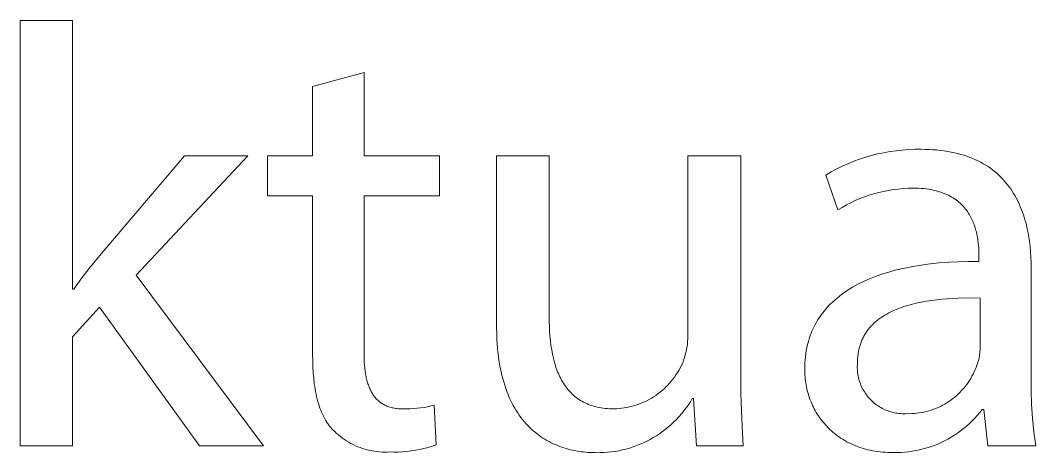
# Model space of a CAD drawing. Header units: millimetres. Extents: x 0 to 4468, y 0 to 3122.
# Drawn here: x 4017.6 to 4093.5, y 74.4 to 106.6 of the extents above; entities that cross this region are included whole.
import ezdxf

# ---------------------------------------------------------------- set-up
doc = ezdxf.new("R2010")
doc.units = ezdxf.units.MM
doc.header["$MEASUREMENT"] = 0
doc.layers.add('Domyślny', color=7, linetype='Continuous', true_color=0x000000)

msp = doc.modelspace()

# ---------------------------------------------------------------- linework, layer by layer
at = {"layer": 'Domyślny', "color": 18, "lineweight": 15, "true_color": 0x000000}
for p, q in [((4017.601, 74.864), (4017.601, 106.631)), ((4017.601, 106.631), (4021.499, 106.631)), ((4021.499, 106.631), (4021.499, 86.574)), ((4039.441, 101.705), (4043.28, 102.731)), ((4043.28, 102.731), (4043.28, 96.512)), ((4039.441, 96.512), (4039.441, 101.705)), ((4023.523, 89.044), (4029.862, 96.513)), ((4034.608, 96.513), (4026.246, 87.616)), ((4029.862, 96.513), (4034.608, 96.513)), ((4036.078, 93.521), (4036.078, 96.512)), ((4036.078, 96.512), (4039.441, 96.512)), ((4043.28, 96.512), (4048.919, 96.512)), ((4048.919, 96.512), (4048.919, 93.521)), ((4053.184, 83.842), (4053.184, 96.519)), ((4053.184, 96.519), (4057.112, 96.519)), ((4057.112, 96.519), (4057.112, 84.527)), ((4067.483, 83.232), (4067.483, 96.519)), ((4067.483, 96.519), (4071.44, 96.519)), ((4071.44, 96.519), (4071.44, 80.762)), ((4080.313, 96.268), (4080.756, 96.413)), ((4080.756, 96.413), (4081.204, 96.542)), ((4081.204, 96.542), (4081.657, 96.656)), ((4081.657, 96.656), (4082.113, 96.754)), ((4082.113, 96.754), (4082.572, 96.836)), ((4082.572, 96.836), (4083.033, 96.902)), ((4083.033, 96.902), (4083.497, 96.952)), ((4083.497, 96.952), (4083.962, 96.986)), ((4083.962, 96.986), (4084.428, 97.004)), ((4084.428, 97.004), (4084.894, 97.006)), ((4084.894, 97.006), (4085.2, 97.003)), ((4085.2, 97.003), (4085.499, 96.993)), ((4085.499, 96.993), (4085.791, 96.977)), ((4085.791, 96.977), (4086.076, 96.954)), ((4086.076, 96.954), (4086.353, 96.925)), ((4086.353, 96.925), (4086.624, 96.89)), ((4086.624, 96.89), (4086.888, 96.85)), ((4086.888, 96.85), (4087.145, 96.803)), ((4087.145, 96.803), (4087.395, 96.751)), ((4087.395, 96.751), (4087.639, 96.693)), ((4087.639, 96.693), (4087.876, 96.629)), ((4087.876, 96.629), (4088.107, 96.56)), ((4088.107, 96.56), (4088.331, 96.485)), ((4088.331, 96.485), (4088.55, 96.406)), ((4088.55, 96.406), (4088.761, 96.321)), ((4078.598, 95.538), (4079.017, 95.743)), ((4079.017, 95.743), (4079.443, 95.933)), ((4079.443, 95.933), (4079.875, 96.108)), ((4079.875, 96.108), (4080.313, 96.268)), ((4088.761, 96.321), (4088.967, 96.231)), ((4088.967, 96.231), (4089.167, 96.137)), ((4089.167, 96.137), (4089.361, 96.037)), ((4089.361, 96.037), (4089.548, 95.933)), ((4089.548, 95.933), (4089.73, 95.824)), ((4089.73, 95.824), (4089.906, 95.711)), ((4089.906, 95.711), (4090.077, 95.593)), ((4090.077, 95.593), (4090.242, 95.472)), ((4077.782, 95.086), (4078.186, 95.32)), ((4078.675, 92.483), (4077.782, 95.086)), ((4078.186, 95.32), (4078.598, 95.538)), ((4090.242, 95.472), (4090.401, 95.346)), ((4090.401, 95.346), (4090.555, 95.216)), ((4090.555, 95.216), (4090.703, 95.082)), ((4090.703, 95.082), (4090.847, 94.944)), ((4090.847, 94.944), (4090.985, 94.802)), ((4083.572, 94.075), (4083.202, 94.042)), ((4083.943, 94.096), (4083.572, 94.075)), ((4084.314, 94.104), (4083.943, 94.096)), ((4084.518, 94.102), (4084.314, 94.104)), ((4084.717, 94.095), (4084.518, 94.102)), ((4084.91, 94.084), (4084.717, 94.095)), ((4085.098, 94.068), (4084.91, 94.084)), ((4090.985, 94.802), (4091.118, 94.657)), ((4091.118, 94.657), (4091.245, 94.508)), ((4091.245, 94.508), (4091.368, 94.356)), ((4091.368, 94.356), (4091.486, 94.201)), ((4091.486, 94.201), (4091.599, 94.043)), ((4039.441, 93.521), (4036.078, 93.521)), ((4039.441, 81.707), (4039.441, 93.521)), ((4048.919, 93.521), (4043.28, 93.521)), ((4043.28, 93.521), (4043.28, 81.841)), ((4080.329, 93.322), (4079.987, 93.177)), ((4080.676, 93.455), (4080.329, 93.322)), ((4081.027, 93.576), (4080.676, 93.455)), ((4081.382, 93.684), (4081.027, 93.576)), ((4081.741, 93.781), (4081.382, 93.684)), ((4082.102, 93.865), (4081.741, 93.781)), ((4082.467, 93.936), (4082.102, 93.865)), ((4082.834, 93.995), (4082.467, 93.936)), ((4083.202, 94.042), (4082.834, 93.995)), ((4085.28, 94.048), (4085.098, 94.068)), ((4085.456, 94.023), (4085.28, 94.048)), ((4085.628, 93.995), (4085.456, 94.023)), ((4085.794, 93.962), (4085.628, 93.995)), ((4085.955, 93.926), (4085.794, 93.962)), ((4086.111, 93.886), (4085.955, 93.926)), ((4086.262, 93.842), (4086.111, 93.886)), ((4086.408, 93.795), (4086.262, 93.842)), ((4086.55, 93.744), (4086.408, 93.795)), ((4086.686, 93.69), (4086.55, 93.744)), ((4086.818, 93.632), (4086.686, 93.69)), ((4086.946, 93.572), (4086.818, 93.632)), ((4087.069, 93.509), (4086.946, 93.572)), ((4087.187, 93.442), (4087.069, 93.509)), ((4087.301, 93.373), (4087.187, 93.442)), ((4087.411, 93.301), (4087.301, 93.373)), ((4091.599, 94.043), (4091.707, 93.881)), ((4091.707, 93.881), (4091.811, 93.716)), ((4091.811, 93.716), (4091.91, 93.549)), ((4091.91, 93.549), (4092.004, 93.379)), ((4092.004, 93.379), (4092.094, 93.206)), ((4078.994, 92.673), (4078.675, 92.483)), ((4079.319, 92.852), (4078.994, 92.673)), ((4079.65, 93.02), (4079.319, 92.852)), ((4079.987, 93.177), (4079.65, 93.02)), ((4087.517, 93.227), (4087.411, 93.301)), ((4087.618, 93.15), (4087.517, 93.227)), ((4087.716, 93.07), (4087.618, 93.15)), ((4087.81, 92.989), (4087.716, 93.07)), ((4087.9, 92.905), (4087.81, 92.989)), ((4087.986, 92.819), (4087.9, 92.905)), ((4088.068, 92.731), (4087.986, 92.819)), ((4088.146, 92.642), (4088.068, 92.731)), ((4088.222, 92.55), (4088.146, 92.642)), ((4092.094, 93.206), (4092.18, 93.031)), ((4092.18, 93.031), (4092.261, 92.853)), ((4092.261, 92.853), (4092.338, 92.673)), ((4092.338, 92.673), (4092.411, 92.491)), ((4088.293, 92.457), (4088.222, 92.55)), ((4088.361, 92.363), (4088.293, 92.457)), ((4088.426, 92.267), (4088.361, 92.363)), ((4088.488, 92.17), (4088.426, 92.267)), ((4088.547, 92.071), (4088.488, 92.17)), ((4088.602, 91.972), (4088.547, 92.071)), ((4088.655, 91.871), (4088.602, 91.972)), ((4088.704, 91.77), (4088.655, 91.871)), ((4092.411, 92.491), (4092.48, 92.306)), ((4092.48, 92.306), (4092.545, 92.12)), ((4092.545, 92.12), (4092.606, 91.932)), ((4092.606, 91.932), (4092.663, 91.741)), ((4088.751, 91.668), (4088.704, 91.77)), ((4088.795, 91.565), (4088.751, 91.668)), ((4088.836, 91.461), (4088.795, 91.565)), ((4088.875, 91.357), (4088.836, 91.461)), ((4088.911, 91.253), (4088.875, 91.357)), ((4088.944, 91.149), (4088.911, 91.253)), ((4088.976, 91.044), (4088.944, 91.149)), ((4089.005, 90.94), (4088.976, 91.044)), ((4092.663, 91.741), (4092.716, 91.55)), ((4092.716, 91.55), (4092.766, 91.356)), ((4092.766, 91.356), (4092.812, 91.162)), ((4092.812, 91.162), (4092.855, 90.965)), ((4089.031, 90.835), (4089.005, 90.94)), ((4089.056, 90.731), (4089.031, 90.835)), ((4089.079, 90.627), (4089.056, 90.731)), ((4089.118, 90.42), (4089.079, 90.627)), ((4089.15, 90.216), (4089.118, 90.42)), ((4092.855, 90.965), (4092.894, 90.768)), ((4092.894, 90.768), (4092.929, 90.57)), ((4092.929, 90.57), (4092.991, 90.17)), ((4089.175, 90.015), (4089.15, 90.216)), ((4089.195, 89.818), (4089.175, 90.015)), ((4089.209, 89.626), (4089.195, 89.818)), ((4089.218, 89.441), (4089.209, 89.626)), ((4092.991, 90.17), (4093.04, 89.766)), ((4093.04, 89.766), (4093.077, 89.361)), ((4022.854, 88.239), (4023.523, 89.044)), ((4089.223, 89.262), (4089.218, 89.441)), ((4089.224, 89.09), (4089.223, 89.262)), ((4089.224, 88.644), (4089.224, 89.09)), ((4093.077, 89.361), (4093.103, 88.953)), ((4093.103, 88.953), (4093.118, 88.545)), ((4022.209, 87.416), (4022.854, 88.239)), ((4083.069, 88.002), (4083.662, 88.139)), ((4083.662, 88.139), (4084.278, 88.26)), ((4084.278, 88.26), (4084.918, 88.365)), ((4084.918, 88.365), (4085.579, 88.453)), ((4085.579, 88.453), (4086.264, 88.525)), ((4086.264, 88.525), (4086.971, 88.58)), ((4086.971, 88.58), (4087.7, 88.618)), ((4087.7, 88.618), (4088.451, 88.639)), ((4088.451, 88.639), (4089.224, 88.644)), ((4093.118, 88.545), (4093.123, 88.138)), ((4093.123, 88.138), (4093.123, 80.043)), ((4021.589, 86.574), (4022.209, 87.416)), ((4026.246, 87.616), (4035.769, 74.864)), ((4080.691, 87.185), (4080.931, 87.292)), ((4080.931, 87.292), (4081.178, 87.395)), ((4081.178, 87.395), (4081.43, 87.493)), ((4081.43, 87.493), (4081.688, 87.588)), ((4081.688, 87.588), (4081.953, 87.679)), ((4081.953, 87.679), (4082.223, 87.766)), ((4082.223, 87.766), (4082.499, 87.848)), ((4082.499, 87.848), (4082.781, 87.927)), ((4082.781, 87.927), (4083.069, 88.002)), ((4021.499, 86.574), (4021.589, 86.574)), ((4079.375, 86.464), (4079.579, 86.594)), ((4079.579, 86.594), (4079.789, 86.72)), ((4079.789, 86.72), (4080.005, 86.842)), ((4080.005, 86.842), (4080.228, 86.961)), ((4080.228, 86.961), (4080.456, 87.075)), ((4080.456, 87.075), (4080.691, 87.185)), ((4078.28, 85.604), (4078.447, 85.757)), ((4078.447, 85.757), (4078.62, 85.906)), ((4078.62, 85.906), (4078.799, 86.051)), ((4078.799, 86.051), (4078.985, 86.193)), ((4078.985, 86.193), (4079.177, 86.33)), ((4079.177, 86.33), (4079.375, 86.464)), ((4086.067, 85.773), (4085.672, 85.722)), ((4086.467, 85.816), (4086.067, 85.773)), ((4086.871, 85.85), (4086.467, 85.816)), ((4087.277, 85.876), (4086.871, 85.85)), ((4087.685, 85.895), (4087.277, 85.876)), ((4088.502, 85.912), (4087.685, 85.895)), ((4089.314, 85.906), (4088.502, 85.912)), ((4089.314, 82.156), (4089.314, 85.906)), ((4023.523, 85.235), (4021.499, 83.003)), ((4030.992, 74.864), (4023.523, 85.235)), ((4077.675, 84.956), (4077.817, 85.123)), ((4077.817, 85.123), (4077.965, 85.288)), ((4077.965, 85.288), (4078.119, 85.448)), ((4078.119, 85.448), (4078.28, 85.604)), ((4082.955, 85.013), (4082.796, 84.942)), ((4083.118, 85.08), (4082.955, 85.013)), ((4083.284, 85.144), (4083.118, 85.08)), ((4083.453, 85.206), (4083.284, 85.144)), ((4083.625, 85.264), (4083.453, 85.206)), ((4083.8, 85.319), (4083.625, 85.264)), ((4083.977, 85.372), (4083.8, 85.319)), ((4084.157, 85.421), (4083.977, 85.372)), ((4084.524, 85.512), (4084.157, 85.421)), ((4084.899, 85.592), (4084.524, 85.512)), ((4085.282, 85.662), (4084.899, 85.592)), ((4085.672, 85.722), (4085.282, 85.662)), ((4057.112, 84.527), (4057.115, 84.145)), ((4077.063, 84.061), (4077.173, 84.248)), ((4077.173, 84.248), (4077.289, 84.43)), ((4077.289, 84.43), (4077.411, 84.609)), ((4077.411, 84.609), (4077.54, 84.784)), ((4077.54, 84.784), (4077.675, 84.956)), ((4081.652, 84.254), (4081.589, 84.204)), ((4081.781, 84.353), (4081.652, 84.254)), ((4081.914, 84.447), (4081.781, 84.353)), ((4082.051, 84.538), (4081.914, 84.447)), ((4082.193, 84.626), (4082.051, 84.538)), ((4082.338, 84.71), (4082.193, 84.626)), ((4082.487, 84.791), (4082.338, 84.71)), ((4082.64, 84.868), (4082.487, 84.791)), ((4082.796, 84.942), (4082.64, 84.868)), ((4053.195, 83.147), (4053.184, 83.842)), ((4057.115, 84.145), (4057.127, 83.772)), ((4057.127, 83.772), (4057.146, 83.408)), ((4076.69, 83.28), (4076.773, 83.481)), ((4076.773, 83.481), (4076.863, 83.678)), ((4076.863, 83.678), (4076.96, 83.871)), ((4076.96, 83.871), (4077.063, 84.061)), ((4080.88, 83.458), (4080.834, 83.393)), ((4080.927, 83.521), (4080.88, 83.458)), ((4080.975, 83.583), (4080.927, 83.521)), ((4081.025, 83.645), (4080.975, 83.583)), ((4081.076, 83.705), (4081.025, 83.645)), ((4081.128, 83.764), (4081.076, 83.705)), ((4081.182, 83.823), (4081.128, 83.764)), ((4081.236, 83.88), (4081.182, 83.823)), ((4081.292, 83.936), (4081.236, 83.88)), ((4081.349, 83.992), (4081.292, 83.936)), ((4081.408, 84.046), (4081.349, 83.992)), ((4081.467, 84.1), (4081.408, 84.046)), ((4081.528, 84.152), (4081.467, 84.1)), ((4081.589, 84.204), (4081.528, 84.152)), ((4021.499, 83.003), (4021.499, 74.864)), ((4053.21, 82.812), (4053.195, 83.147)), ((4053.23, 82.485), (4053.21, 82.812)), ((4057.146, 83.408), (4057.172, 83.051)), ((4057.172, 83.051), (4057.207, 82.704)), ((4057.207, 82.704), (4057.251, 82.366)), ((4067.461, 82.67), (4067.475, 82.857)), ((4067.475, 82.857), (4067.482, 83.045)), ((4067.482, 83.045), (4067.483, 83.232)), ((4076.479, 82.656), (4076.542, 82.868)), ((4076.542, 82.868), (4076.613, 83.076)), ((4076.613, 83.076), (4076.69, 83.28)), ((4080.484, 82.765), (4080.452, 82.69)), ((4080.517, 82.839), (4080.484, 82.765)), ((4080.552, 82.912), (4080.517, 82.839)), ((4080.588, 82.984), (4080.552, 82.912)), ((4080.625, 83.055), (4080.588, 82.984)), ((4080.664, 83.125), (4080.625, 83.055)), ((4080.705, 83.194), (4080.664, 83.125)), ((4080.746, 83.261), (4080.705, 83.194)), ((4080.79, 83.328), (4080.746, 83.261)), ((4080.834, 83.393), (4080.79, 83.328)), ((4053.256, 82.166), (4053.23, 82.485)), ((4053.287, 81.855), (4053.256, 82.166)), ((4057.251, 82.366), (4057.302, 82.037)), ((4057.302, 82.037), (4057.363, 81.718)), ((4067.349, 81.929), (4067.386, 82.113)), ((4067.386, 82.113), (4067.417, 82.298)), ((4067.417, 82.298), (4067.442, 82.483)), ((4067.442, 82.483), (4067.461, 82.67)), ((4076.29, 81.775), (4076.327, 82)), ((4076.327, 82), (4076.371, 82.223)), ((4076.371, 82.223), (4076.421, 82.441)), ((4076.421, 82.441), (4076.479, 82.656)), ((4080.234, 81.962), (4080.218, 81.875)), ((4080.252, 82.048), (4080.234, 81.962)), ((4080.272, 82.132), (4080.252, 82.048)), ((4080.293, 82.215), (4080.272, 82.132)), ((4080.315, 82.297), (4080.293, 82.215)), ((4080.34, 82.378), (4080.315, 82.297)), ((4080.365, 82.458), (4080.34, 82.378)), ((4080.393, 82.536), (4080.365, 82.458)), ((4080.421, 82.614), (4080.393, 82.536)), ((4080.452, 82.69), (4080.421, 82.614)), ((4089.303, 81.924), (4089.31, 82.04)), ((4089.31, 82.04), (4089.314, 82.156)), ((4039.446, 81.237), (4039.441, 81.707)), ((4039.46, 80.782), (4039.446, 81.237)), ((4043.28, 81.841), (4043.282, 81.593)), ((4043.282, 81.593), (4043.289, 81.352)), ((4043.289, 81.352), (4043.3, 81.118)), ((4053.324, 81.552), (4053.287, 81.855)), ((4053.365, 81.256), (4053.324, 81.552)), ((4053.412, 80.968), (4053.365, 81.256)), ((4057.363, 81.718), (4057.432, 81.408)), ((4057.432, 81.408), (4057.471, 81.257)), ((4057.471, 81.257), (4057.511, 81.109)), ((4067.064, 81.028), (4067.14, 81.208)), ((4067.14, 81.208), (4067.201, 81.386)), ((4067.201, 81.386), (4067.256, 81.565)), ((4067.256, 81.565), (4067.305, 81.746)), ((4067.305, 81.746), (4067.349, 81.929)), ((4076.218, 81.077), (4076.235, 81.313)), ((4076.235, 81.313), (4076.259, 81.546)), ((4076.259, 81.546), (4076.29, 81.775)), ((4080.151, 81.235), (4080.149, 81.138)), ((4080.156, 81.33), (4080.151, 81.235)), ((4080.162, 81.424), (4080.156, 81.33)), ((4080.17, 81.516), (4080.162, 81.424)), ((4080.179, 81.608), (4080.17, 81.516)), ((4080.191, 81.698), (4080.179, 81.608)), ((4080.204, 81.787), (4080.191, 81.698)), ((4080.218, 81.875), (4080.204, 81.787)), ((4089.151, 81.126), (4089.184, 81.238)), ((4089.184, 81.238), (4089.213, 81.35)), ((4089.213, 81.35), (4089.238, 81.464)), ((4089.238, 81.464), (4089.26, 81.578)), ((4089.26, 81.578), (4089.278, 81.693)), ((4089.278, 81.693), (4089.292, 81.808)), ((4089.292, 81.808), (4089.303, 81.924)), ((4039.485, 80.341), (4039.46, 80.782)), ((4043.3, 81.118), (4043.317, 80.891)), ((4043.317, 80.891), (4043.338, 80.671)), ((4043.338, 80.671), (4043.364, 80.458)), ((4043.364, 80.458), (4043.396, 80.252)), ((4053.464, 80.688), (4053.412, 80.968)), ((4053.521, 80.415), (4053.464, 80.688)), ((4057.511, 81.109), (4057.554, 80.963)), ((4057.554, 80.963), (4057.599, 80.82)), ((4057.599, 80.82), (4057.646, 80.68)), ((4057.646, 80.68), (4057.696, 80.542)), ((4057.696, 80.542), (4057.749, 80.407)), ((4066.696, 80.335), (4066.797, 80.503)), ((4066.797, 80.503), (4066.892, 80.675)), ((4066.892, 80.675), (4066.981, 80.85)), ((4066.981, 80.85), (4067.064, 81.028)), ((4071.44, 80.762), (4071.445, 78.797)), ((4076.205, 80.594), (4076.208, 80.837)), ((4076.207, 80.447), (4076.205, 80.594)), ((4076.211, 80.3), (4076.207, 80.447)), ((4076.208, 80.837), (4076.218, 81.077)), ((4080.14, 80.921), (4080.137, 80.801)), ((4080.137, 80.801), (4080.137, 80.681)), ((4080.137, 80.681), (4080.142, 80.561)), ((4080.148, 81.04), (4080.14, 80.921)), ((4080.142, 80.561), (4080.151, 80.442)), ((4080.149, 81.138), (4080.148, 81.04)), ((4080.151, 80.442), (4080.163, 80.323)), ((4088.87, 80.394), (4088.945, 80.563)), ((4088.945, 80.563), (4089.013, 80.733)), ((4089.013, 80.733), (4089.075, 80.906)), ((4089.075, 80.906), (4089.115, 81.016)), ((4089.115, 81.016), (4089.151, 81.126)), ((4039.521, 79.916), (4039.485, 80.341)), ((4039.568, 79.505), (4039.521, 79.916)), ((4043.396, 80.252), (4043.433, 80.053)), ((4043.433, 80.053), (4043.453, 79.956)), ((4043.453, 79.956), (4043.475, 79.862)), ((4043.475, 79.862), (4043.498, 79.769)), ((4043.498, 79.769), (4043.523, 79.677)), ((4043.523, 79.677), (4043.549, 79.588)), ((4053.582, 80.15), (4053.521, 80.415)), ((4053.648, 79.891), (4053.582, 80.15)), ((4053.719, 79.64), (4053.648, 79.891)), ((4057.749, 80.407), (4057.803, 80.275)), ((4057.803, 80.275), (4057.861, 80.146)), ((4057.861, 80.146), (4057.92, 80.019)), ((4057.92, 80.019), (4057.983, 79.895)), ((4057.983, 79.895), (4058.047, 79.775)), ((4058.047, 79.775), (4058.115, 79.657)), ((4066.109, 79.549), (4066.237, 79.698)), ((4066.237, 79.698), (4066.36, 79.851)), ((4066.36, 79.851), (4066.477, 80.009)), ((4066.477, 80.009), (4066.589, 80.17)), ((4066.589, 80.17), (4066.696, 80.335)), ((4076.22, 80.153), (4076.211, 80.3)), ((4076.231, 80.007), (4076.22, 80.153)), ((4076.246, 79.861), (4076.231, 80.007)), ((4076.264, 79.715), (4076.246, 79.861)), ((4076.285, 79.57), (4076.264, 79.715)), ((4080.163, 80.323), (4080.18, 80.204)), ((4080.18, 80.204), (4080.201, 80.086)), ((4080.201, 80.086), (4080.226, 79.969)), ((4080.226, 79.969), (4080.255, 79.853)), ((4080.255, 79.853), (4080.288, 79.738)), ((4080.288, 79.738), (4080.325, 79.624)), ((4088.415, 79.596), (4088.517, 79.749)), ((4088.517, 79.749), (4088.614, 79.906)), ((4088.614, 79.906), (4088.705, 80.066)), ((4088.705, 80.066), (4088.79, 80.229)), ((4088.79, 80.229), (4088.87, 80.394)), ((4093.123, 80.043), (4093.124, 79.004)), ((4039.596, 79.306), (4039.568, 79.505)), ((4039.627, 79.111), (4039.596, 79.306)), ((4039.661, 78.919), (4039.627, 79.111)), ((4039.698, 78.731), (4039.661, 78.919)), ((4043.549, 79.588), (4043.576, 79.501)), ((4043.576, 79.501), (4043.605, 79.415)), ((4043.605, 79.415), (4043.635, 79.332)), ((4043.635, 79.332), (4043.667, 79.25)), ((4043.667, 79.25), (4043.7, 79.17)), ((4043.7, 79.17), (4043.735, 79.092)), ((4043.735, 79.092), (4043.772, 79.016)), ((4043.772, 79.016), (4043.81, 78.942)), ((4043.81, 78.942), (4043.849, 78.87)), ((4053.794, 79.397), (4053.719, 79.64)), ((4053.874, 79.16), (4053.794, 79.397)), ((4053.957, 78.93), (4053.874, 79.16)), ((4054.045, 78.707), (4053.957, 78.93)), ((4058.115, 79.657), (4058.185, 79.542)), ((4058.185, 79.542), (4058.257, 79.43)), ((4058.257, 79.43), (4058.333, 79.321)), ((4058.333, 79.321), (4058.411, 79.216)), ((4058.411, 79.216), (4058.491, 79.113)), ((4058.491, 79.113), (4058.575, 79.014)), ((4058.575, 79.014), (4058.661, 78.917)), ((4058.661, 78.917), (4058.75, 78.824)), ((4065.396, 78.876), (4065.548, 79.001)), ((4065.548, 79.001), (4065.695, 79.131)), ((4065.695, 79.131), (4065.838, 79.266)), ((4065.838, 79.266), (4065.976, 79.405)), ((4065.976, 79.405), (4066.109, 79.549)), ((4076.31, 79.425), (4076.285, 79.57)), ((4076.338, 79.281), (4076.31, 79.425)), ((4076.369, 79.138), (4076.338, 79.281)), ((4076.403, 78.996), (4076.369, 79.138)), ((4076.441, 78.854), (4076.403, 78.996)), ((4080.325, 79.624), (4080.366, 79.511)), ((4080.366, 79.511), (4080.411, 79.4)), ((4080.411, 79.4), (4080.459, 79.29)), ((4080.459, 79.29), (4080.512, 79.182)), ((4080.512, 79.182), (4080.568, 79.076)), ((4080.568, 79.076), (4080.627, 78.972)), ((4080.627, 78.972), (4080.69, 78.87)), ((4087.831, 78.887), (4087.957, 79.021)), ((4087.957, 79.021), (4088.079, 79.159)), ((4088.079, 79.159), (4088.196, 79.301)), ((4088.196, 79.301), (4088.308, 79.447)), ((4088.308, 79.447), (4088.415, 79.596)), ((4093.124, 79.004), (4093.159, 77.966)), ((4039.738, 78.548), (4039.698, 78.731)), ((4039.781, 78.368), (4039.738, 78.548)), ((4039.828, 78.193), (4039.781, 78.368)), ((4039.878, 78.022), (4039.828, 78.193)), ((4043.849, 78.87), (4043.89, 78.799)), ((4043.89, 78.799), (4043.933, 78.731)), ((4043.933, 78.731), (4043.977, 78.665)), ((4043.977, 78.665), (4044.023, 78.6)), ((4044.023, 78.6), (4044.07, 78.538)), ((4044.07, 78.538), (4044.119, 78.478)), ((4044.119, 78.478), (4044.17, 78.419)), ((4044.17, 78.419), (4044.223, 78.363)), ((4044.223, 78.363), (4044.277, 78.308)), ((4044.277, 78.308), (4044.333, 78.256)), ((4044.333, 78.256), (4044.361, 78.231)), ((4044.361, 78.231), (4044.39, 78.206)), ((4044.39, 78.206), (4044.42, 78.181)), ((4044.42, 78.181), (4044.45, 78.158)), ((4044.45, 78.158), (4044.48, 78.134)), ((4054.137, 78.491), (4054.045, 78.707)), ((4054.233, 78.281), (4054.137, 78.491)), ((4054.332, 78.078), (4054.233, 78.281)), ((4058.75, 78.824), (4058.842, 78.734)), ((4058.842, 78.734), (4058.936, 78.648)), ((4058.936, 78.648), (4059.033, 78.565)), ((4059.033, 78.565), (4059.134, 78.485)), ((4059.134, 78.485), (4059.237, 78.408)), ((4059.237, 78.408), (4059.343, 78.335)), ((4059.343, 78.335), (4059.452, 78.265)), ((4059.452, 78.265), (4059.564, 78.199)), ((4059.564, 78.199), (4059.679, 78.136)), ((4064.048, 78.08), (4064.228, 78.159)), ((4064.228, 78.159), (4064.405, 78.244)), ((4064.405, 78.244), (4064.579, 78.335)), ((4064.579, 78.335), (4064.749, 78.432)), ((4064.749, 78.432), (4064.917, 78.534)), ((4064.917, 78.534), (4065.08, 78.643)), ((4065.08, 78.643), (4065.24, 78.757)), ((4065.24, 78.757), (4065.396, 78.876)), ((4067.665, 78.159), (4067.513, 77.927)), ((4067.81, 78.396), (4067.665, 78.159)), ((4067.899, 78.396), (4067.81, 78.396)), ((4068.122, 74.87), (4067.899, 78.396)), ((4071.445, 78.797), (4071.504, 76.832)), ((4076.482, 78.713), (4076.441, 78.854)), ((4076.526, 78.574), (4076.482, 78.713)), ((4076.574, 78.435), (4076.526, 78.574)), ((4076.624, 78.298), (4076.574, 78.435)), ((4076.678, 78.161), (4076.624, 78.298)), ((4076.735, 78.026), (4076.678, 78.161)), ((4080.69, 78.87), (4080.757, 78.771)), ((4080.757, 78.771), (4080.827, 78.673)), ((4080.827, 78.673), (4080.9, 78.578)), ((4080.9, 78.578), (4080.976, 78.486)), ((4080.976, 78.486), (4081.056, 78.397)), ((4081.056, 78.397), (4081.138, 78.31)), ((4081.138, 78.31), (4081.224, 78.226)), ((4081.224, 78.226), (4081.312, 78.145)), ((4081.312, 78.145), (4081.403, 78.067)), ((4086.829, 78.084), (4086.983, 78.183)), ((4086.983, 78.183), (4087.134, 78.288)), ((4087.134, 78.288), (4087.282, 78.398)), ((4087.282, 78.398), (4087.425, 78.513)), ((4087.425, 78.513), (4087.565, 78.633)), ((4087.565, 78.633), (4087.7, 78.758)), ((4087.7, 78.758), (4087.831, 78.887)), ((4039.931, 77.854), (4039.878, 78.022)), ((4039.988, 77.691), (4039.931, 77.854)), ((4040.048, 77.532), (4039.988, 77.691)), ((4040.112, 77.377), (4040.048, 77.532)), ((4044.48, 78.134), (4044.511, 78.111)), ((4044.511, 78.111), (4044.542, 78.089)), ((4044.542, 78.089), (4044.573, 78.067)), ((4044.573, 78.067), (4044.606, 78.046)), ((4044.606, 78.046), (4044.638, 78.025)), ((4044.638, 78.025), (4044.671, 78.005)), ((4044.671, 78.005), (4044.705, 77.985)), ((4044.705, 77.985), (4044.773, 77.947)), ((4044.773, 77.947), (4044.843, 77.911)), ((4044.843, 77.911), (4044.915, 77.878)), ((4044.915, 77.878), (4044.989, 77.846)), ((4044.989, 77.846), (4045.064, 77.816)), ((4045.064, 77.816), (4045.142, 77.789)), ((4045.142, 77.789), (4045.221, 77.764)), ((4045.221, 77.764), (4045.303, 77.741)), ((4045.303, 77.741), (4045.386, 77.72)), ((4045.386, 77.72), (4045.471, 77.701)), ((4045.471, 77.701), (4045.559, 77.684)), ((4045.559, 77.684), (4045.648, 77.67)), ((4045.648, 77.67), (4045.739, 77.658)), ((4045.739, 77.658), (4045.832, 77.648)), ((4045.832, 77.648), (4045.928, 77.64)), ((4045.928, 77.64), (4046.025, 77.634)), ((4046.025, 77.634), (4046.124, 77.631)), ((4046.124, 77.631), (4046.226, 77.63)), ((4046.226, 77.63), (4046.483, 77.629)), ((4046.483, 77.629), (4046.741, 77.636)), ((4046.741, 77.636), (4046.998, 77.652)), ((4046.998, 77.652), (4047.254, 77.675)), ((4047.254, 77.675), (4047.509, 77.706)), ((4047.509, 77.706), (4047.764, 77.746)), ((4047.764, 77.746), (4048.017, 77.794)), ((4048.017, 77.794), (4048.268, 77.849)), ((4048.268, 77.849), (4048.517, 77.913)), ((4048.517, 77.913), (4048.681, 74.952)), ((4054.435, 77.882), (4054.332, 78.078)), ((4054.542, 77.692), (4054.435, 77.882)), ((4054.652, 77.508), (4054.542, 77.692)), ((4054.766, 77.331), (4054.652, 77.508)), ((4059.679, 78.136), (4059.797, 78.077)), ((4059.797, 78.077), (4059.918, 78.022)), ((4059.918, 78.022), (4060.042, 77.97)), ((4060.042, 77.97), (4060.17, 77.921)), ((4060.17, 77.921), (4060.3, 77.877)), ((4060.3, 77.877), (4060.434, 77.836)), ((4060.434, 77.836), (4060.57, 77.798)), ((4060.57, 77.798), (4060.71, 77.765)), ((4060.71, 77.765), (4060.853, 77.735)), ((4060.853, 77.735), (4061, 77.71)), ((4061, 77.71), (4061.149, 77.688)), ((4061.149, 77.688), (4061.302, 77.67)), ((4061.302, 77.67), (4061.458, 77.656)), ((4061.458, 77.656), (4061.618, 77.646)), ((4061.618, 77.646), (4061.781, 77.639)), ((4061.781, 77.639), (4061.947, 77.637)), ((4061.947, 77.637), (4062.144, 77.644)), ((4062.144, 77.644), (4062.339, 77.658)), ((4062.339, 77.658), (4062.535, 77.679)), ((4062.535, 77.679), (4062.729, 77.706)), ((4062.729, 77.706), (4062.923, 77.74)), ((4062.923, 77.74), (4063.115, 77.78)), ((4063.115, 77.78), (4063.305, 77.827)), ((4063.305, 77.827), (4063.494, 77.881)), ((4063.494, 77.881), (4063.681, 77.941)), ((4063.681, 77.941), (4063.866, 78.007)), ((4063.866, 78.007), (4064.048, 78.08)), ((4067.185, 77.479), (4067.009, 77.264)), ((4067.353, 77.701), (4067.185, 77.479)), ((4067.513, 77.927), (4067.353, 77.701)), ((4076.796, 77.893), (4076.735, 78.026)), ((4076.859, 77.76), (4076.796, 77.893)), ((4076.926, 77.629), (4076.859, 77.76)), ((4076.996, 77.5), (4076.926, 77.629)), ((4077.07, 77.372), (4076.996, 77.5)), ((4081.403, 78.067), (4081.497, 77.992)), ((4081.497, 77.992), (4081.593, 77.921)), ((4081.593, 77.921), (4081.692, 77.853)), ((4081.692, 77.853), (4081.793, 77.788)), ((4081.793, 77.788), (4081.896, 77.727)), ((4081.896, 77.727), (4082.001, 77.669)), ((4082.001, 77.669), (4082.108, 77.615)), ((4082.108, 77.615), (4082.217, 77.565)), ((4082.217, 77.565), (4082.327, 77.519)), ((4082.327, 77.519), (4082.439, 77.476)), ((4082.439, 77.476), (4082.552, 77.437)), ((4082.552, 77.437), (4082.667, 77.402)), ((4082.667, 77.402), (4082.783, 77.371)), ((4084.951, 77.36), (4085.132, 77.396)), ((4085.132, 77.396), (4085.311, 77.438)), ((4085.311, 77.438), (4085.489, 77.486)), ((4085.489, 77.486), (4085.664, 77.541)), ((4085.664, 77.541), (4085.838, 77.601)), ((4085.838, 77.601), (4086.01, 77.667)), ((4086.01, 77.667), (4086.179, 77.739)), ((4086.179, 77.739), (4086.346, 77.817)), ((4086.346, 77.817), (4086.51, 77.9)), ((4086.51, 77.9), (4086.671, 77.989)), ((4086.671, 77.989), (4086.829, 78.084)), ((4089.462, 77.588), (4089.287, 77.366)), ((4089.581, 77.588), (4089.462, 77.588)), ((4089.894, 74.865), (4089.581, 77.588)), ((4093.159, 77.966), (4093.228, 76.929)), ((4040.18, 77.227), (4040.112, 77.377)), ((4040.251, 77.081), (4040.18, 77.227)), ((4040.326, 76.939), (4040.251, 77.081)), ((4040.404, 76.801), (4040.326, 76.939)), ((4040.445, 76.734), (4040.404, 76.801)), ((4040.487, 76.668), (4040.445, 76.734)), ((4040.529, 76.603), (4040.487, 76.668)), ((4054.883, 77.16), (4054.766, 77.331)), ((4055.003, 76.995), (4054.883, 77.16)), ((4055.126, 76.836), (4055.003, 76.995)), ((4055.252, 76.682), (4055.126, 76.836)), ((4055.381, 76.535), (4055.252, 76.682)), ((4066.441, 76.656), (4066.238, 76.466)), ((4066.637, 76.852), (4066.441, 76.656)), ((4066.827, 77.055), (4066.637, 76.852)), ((4067.009, 77.264), (4066.827, 77.055)), ((4071.504, 76.832), (4071.619, 74.87)), ((4077.146, 77.246), (4077.07, 77.372)), ((4077.226, 77.122), (4077.146, 77.246)), ((4077.309, 77), (4077.226, 77.122)), ((4077.396, 76.879), (4077.309, 77)), ((4077.485, 76.76), (4077.396, 76.879)), ((4077.578, 76.644), (4077.485, 76.76)), ((4077.674, 76.529), (4077.578, 76.644)), ((4082.783, 77.371), (4082.9, 77.345)), ((4082.9, 77.345), (4083.017, 77.322)), ((4083.017, 77.322), (4083.136, 77.303)), ((4083.136, 77.303), (4083.255, 77.288)), ((4083.255, 77.288), (4083.374, 77.277)), ((4083.374, 77.277), (4083.494, 77.271)), ((4083.494, 77.271), (4083.613, 77.268)), ((4083.613, 77.268), (4083.733, 77.27)), ((4083.733, 77.27), (4083.853, 77.276)), ((4083.853, 77.276), (4084.037, 77.274)), ((4084.037, 77.274), (4084.221, 77.279)), ((4084.221, 77.279), (4084.404, 77.29)), ((4084.404, 77.29), (4084.587, 77.307)), ((4084.587, 77.307), (4084.77, 77.331)), ((4084.77, 77.331), (4084.951, 77.36)), ((4088.716, 76.736), (4088.512, 76.54)), ((4088.914, 76.939), (4088.716, 76.736)), ((4089.104, 77.149), (4088.914, 76.939)), ((4089.287, 77.366), (4089.104, 77.149)), ((4093.228, 76.929), (4093.33, 75.896)), ((4040.573, 76.539), (4040.529, 76.603)), ((4040.618, 76.476), (4040.573, 76.539)), ((4040.663, 76.414), (4040.618, 76.476)), ((4040.71, 76.354), (4040.663, 76.414)), ((4040.758, 76.294), (4040.71, 76.354)), ((4040.806, 76.236), (4040.758, 76.294)), ((4040.856, 76.179), (4040.806, 76.236)), ((4040.907, 76.123), (4040.856, 76.179)), ((4040.959, 76.068), (4040.907, 76.123)), ((4041.091, 75.935), (4040.959, 76.068)), ((4041.228, 75.806), (4041.091, 75.935)), ((4055.512, 76.393), (4055.381, 76.535)), ((4055.646, 76.257), (4055.512, 76.393)), ((4055.783, 76.127), (4055.646, 76.257)), ((4055.922, 76.002), (4055.783, 76.127)), ((4056.063, 75.882), (4055.922, 76.002)), ((4056.206, 75.768), (4056.063, 75.882)), ((4065.592, 75.941), (4065.365, 75.781)), ((4065.813, 76.109), (4065.592, 75.941)), ((4066.028, 76.284), (4065.813, 76.109)), ((4066.238, 76.466), (4066.028, 76.284)), ((4077.773, 76.417), (4077.674, 76.529)), ((4077.875, 76.307), (4077.773, 76.417)), ((4077.981, 76.199), (4077.875, 76.307)), ((4078.089, 76.094), (4077.981, 76.199)), ((4078.201, 75.991), (4078.089, 76.094)), ((4078.316, 75.89), (4078.201, 75.991)), ((4078.435, 75.792), (4078.316, 75.89)), ((4087.859, 75.995), (4087.629, 75.829)), ((4088.083, 76.169), (4087.859, 75.995)), ((4088.301, 76.351), (4088.083, 76.169)), ((4088.512, 76.54), (4088.301, 76.351)), ((4093.33, 75.896), (4093.465, 74.865)), ((4041.37, 75.683), (4041.228, 75.806)), ((4041.516, 75.564), (4041.37, 75.683)), ((4041.665, 75.451), (4041.516, 75.564)), ((4041.819, 75.342), (4041.665, 75.451)), ((4041.976, 75.24), (4041.819, 75.342)), ((4042.137, 75.142), (4041.976, 75.24)), ((4042.301, 75.051), (4042.137, 75.142)), ((4056.351, 75.659), (4056.206, 75.768)), ((4056.499, 75.555), (4056.351, 75.659)), ((4056.648, 75.456), (4056.499, 75.555)), ((4056.799, 75.362), (4056.648, 75.456)), ((4056.951, 75.273), (4056.799, 75.362)), ((4057.105, 75.189), (4056.951, 75.273)), ((4057.261, 75.109), (4057.105, 75.189)), ((4057.417, 75.034), (4057.261, 75.109)), ((4064.408, 75.219), (4064.157, 75.1)), ((4064.654, 75.347), (4064.408, 75.219)), ((4064.896, 75.484), (4064.654, 75.347)), ((4065.133, 75.628), (4064.896, 75.484)), ((4065.365, 75.781), (4065.133, 75.628)), ((4078.556, 75.697), (4078.435, 75.792)), ((4078.681, 75.604), (4078.556, 75.697)), ((4078.809, 75.514), (4078.681, 75.604)), ((4078.94, 75.428), (4078.809, 75.514)), ((4079.074, 75.344), (4078.94, 75.428)), ((4079.211, 75.263), (4079.074, 75.344)), ((4079.352, 75.185), (4079.211, 75.263)), ((4079.496, 75.11), (4079.352, 75.185)), ((4079.643, 75.038), (4079.496, 75.11)), ((4086.402, 75.125), (4086.142, 75.01)), ((4086.657, 75.249), (4086.402, 75.125)), ((4086.907, 75.381), (4086.657, 75.249)), ((4087.153, 75.522), (4086.907, 75.381)), ((4087.394, 75.671), (4087.153, 75.522)), ((4087.629, 75.829), (4087.394, 75.671)), ((4021.499, 74.864), (4017.601, 74.864)), ((4035.769, 74.864), (4030.992, 74.864)), ((4042.468, 74.965), (4042.301, 75.051)), ((4042.638, 74.884), (4042.468, 74.965)), ((4042.81, 74.81), (4042.638, 74.884)), ((4042.985, 74.742), (4042.81, 74.81)), ((4043.162, 74.68), (4042.985, 74.742)), ((4043.342, 74.624), (4043.162, 74.68)), ((4043.523, 74.574), (4043.342, 74.624)), ((4043.706, 74.531), (4043.523, 74.574)), ((4043.89, 74.494), (4043.706, 74.531)), ((4044.075, 74.464), (4043.89, 74.494)), ((4044.261, 74.439), (4044.075, 74.464)), ((4044.448, 74.422), (4044.261, 74.439)), ((4044.636, 74.411), (4044.448, 74.422)), ((4044.824, 74.406), (4044.636, 74.411)), ((4045.012, 74.408), (4044.824, 74.406)), ((4045.199, 74.416), (4045.012, 74.408)), ((4045.521, 74.409), (4045.199, 74.416)), ((4045.844, 74.414), (4045.521, 74.409)), ((4046.165, 74.43), (4045.844, 74.414)), ((4046.486, 74.456), (4046.165, 74.43)), ((4046.806, 74.494), (4046.486, 74.456)), ((4047.125, 74.543), (4046.806, 74.494)), ((4047.441, 74.603), (4047.125, 74.543)), ((4047.756, 74.674), (4047.441, 74.603)), ((4048.067, 74.756), (4047.756, 74.674)), ((4048.376, 74.849), (4048.067, 74.756)), ((4048.681, 74.952), (4048.376, 74.849)), ((4057.575, 74.963), (4057.417, 75.034)), ((4057.734, 74.897), (4057.575, 74.963)), ((4057.894, 74.835), (4057.734, 74.897)), ((4058.055, 74.778), (4057.894, 74.835)), ((4058.216, 74.724), (4058.055, 74.778)), ((4058.378, 74.675), (4058.216, 74.724)), ((4058.541, 74.63), (4058.378, 74.675)), ((4058.704, 74.588), (4058.541, 74.63)), ((4058.867, 74.551), (4058.704, 74.588)), ((4059.031, 74.517), (4058.867, 74.551)), ((4059.194, 74.487), (4059.031, 74.517)), ((4059.358, 74.46), (4059.194, 74.487)), ((4059.521, 74.437), (4059.358, 74.46)), ((4059.685, 74.417), (4059.521, 74.437)), ((4059.848, 74.4), (4059.685, 74.417)), ((4060.01, 74.387), (4059.848, 74.4)), ((4060.172, 74.377), (4060.01, 74.387)), ((4060.333, 74.37), (4060.172, 74.377)), ((4060.493, 74.365), (4060.333, 74.37)), ((4060.653, 74.364), (4060.493, 74.365)), ((4060.931, 74.365), (4060.653, 74.364)), ((4061.208, 74.375), (4060.931, 74.365)), ((4061.485, 74.395), (4061.208, 74.375)), ((4061.761, 74.424), (4061.485, 74.395)), ((4062.036, 74.462), (4061.761, 74.424)), ((4062.31, 74.51), (4062.036, 74.462)), ((4062.581, 74.567), (4062.31, 74.51)), ((4062.851, 74.633), (4062.581, 74.567)), ((4063.118, 74.709), (4062.851, 74.633)), ((4063.383, 74.793), (4063.118, 74.709)), ((4063.644, 74.887), (4063.383, 74.793)), ((4063.902, 74.989), (4063.644, 74.887)), ((4064.157, 75.1), (4063.902, 74.989)), ((4071.619, 74.87), (4068.122, 74.87)), ((4079.793, 74.97), (4079.643, 75.038)), ((4079.946, 74.905), (4079.793, 74.97)), ((4080.103, 74.843), (4079.946, 74.905)), ((4080.262, 74.785), (4080.103, 74.843)), ((4080.425, 74.73), (4080.262, 74.785)), ((4080.591, 74.679), (4080.425, 74.73)), ((4080.76, 74.632), (4080.591, 74.679)), ((4080.932, 74.588), (4080.76, 74.632)), ((4081.107, 74.549), (4080.932, 74.588)), ((4081.286, 74.513), (4081.107, 74.549)), ((4081.467, 74.481), (4081.286, 74.513)), ((4081.652, 74.453), (4081.467, 74.481)), ((4081.84, 74.429), (4081.652, 74.453)), ((4082.031, 74.41), (4081.84, 74.429)), ((4082.225, 74.394), (4082.031, 74.41)), ((4082.422, 74.383), (4082.225, 74.394)), ((4082.623, 74.377), (4082.422, 74.383)), ((4082.826, 74.374), (4082.623, 74.377)), ((4083.11, 74.374), (4082.826, 74.374)), ((4083.393, 74.383), (4083.11, 74.374)), ((4083.676, 74.402), (4083.393, 74.383)), ((4083.958, 74.431), (4083.676, 74.402)), ((4084.238, 74.47), (4083.958, 74.431)), ((4084.518, 74.518), (4084.238, 74.47)), ((4084.795, 74.577), (4084.518, 74.518)), ((4085.07, 74.644), (4084.795, 74.577)), ((4085.343, 74.722), (4085.07, 74.644)), ((4085.613, 74.809), (4085.343, 74.722)), ((4085.879, 74.905), (4085.613, 74.809)), ((4086.142, 75.01), (4085.879, 74.905)), ((4093.465, 74.865), (4089.894, 74.865))]:
    msp.add_line(p, q, dxfattribs=at)

doc.saveas('drawing.dxf')
